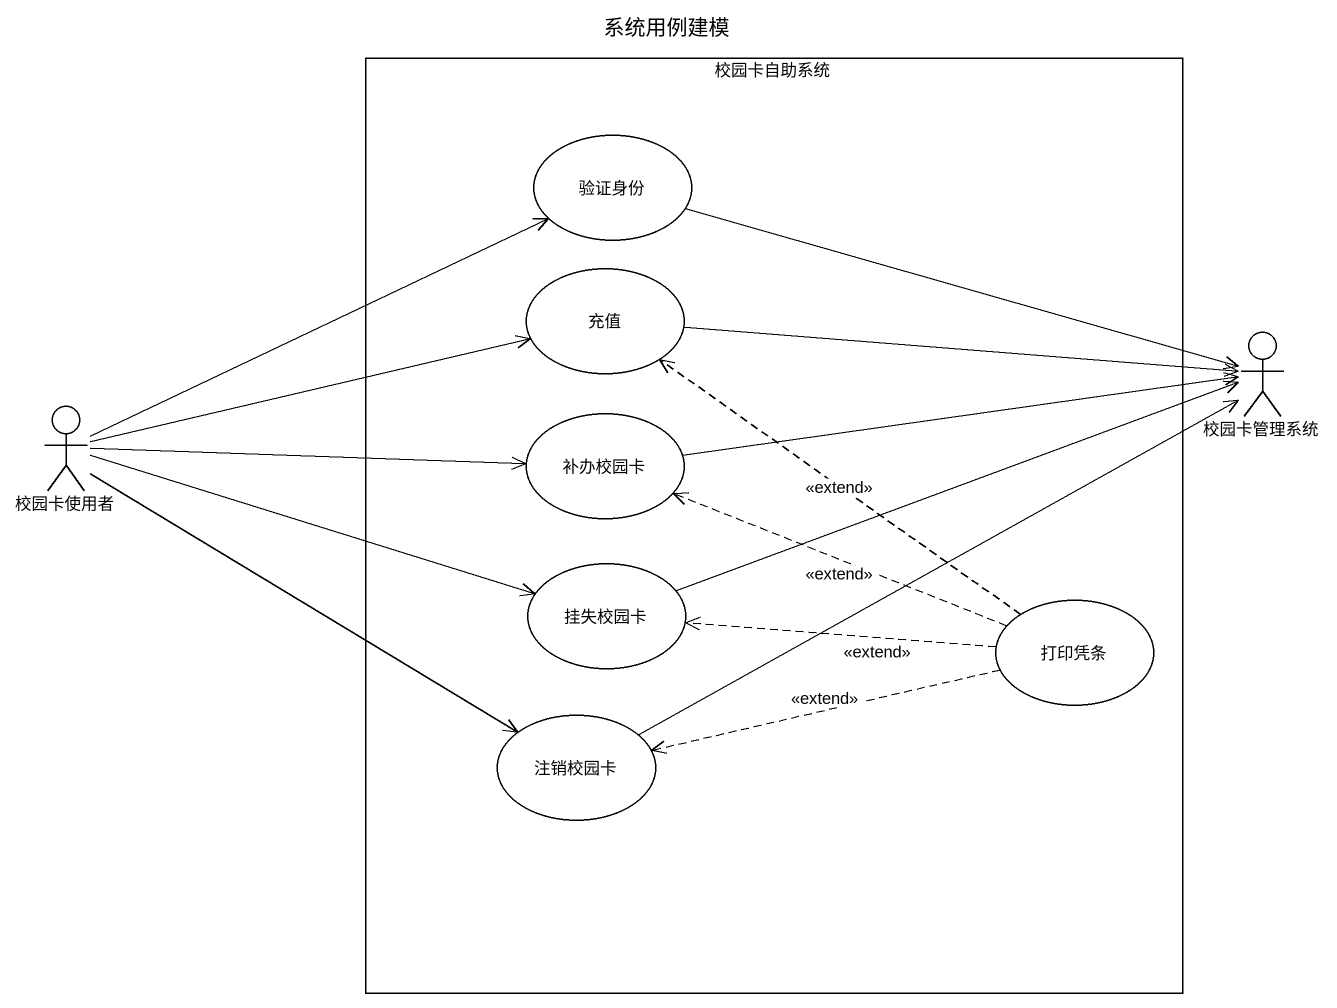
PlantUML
@startuml
title 系统用例建模
rectangle 校园卡自助系统 {
  usecase 验证身份
  usecase 充值
  usecase 补办校园卡
  usecase 挂失校园卡
  usecase 打印凭条
  usecase 注销校园卡
}
actor 校园卡管理系统
actor 校园卡使用者
验证身份 -right-> 校园卡管理系统
充值 -right-> 校园卡管理系统
校园卡使用者 -right-> 验证身份
校园卡使用者 -right-> 充值
校园卡使用者 -right-> 补办校园卡
校园卡使用者 -right-> 挂失校园卡
校园卡使用者 -right-> 注销校园卡
补办校园卡 -right-> 校园卡管理系统
挂失校园卡 -right-> 校园卡管理系统
打印凭条 .up.> 充值 : <<extend>>
打印凭条 .left.> 补办校园卡 : <<extend>>
打印凭条 .left.> 挂失校园卡 : <<extend>>
打印凭条 .left.> 注销校园卡 : <<extend>>
注销校园卡 -right-> 校园卡管理系统
@enduml
